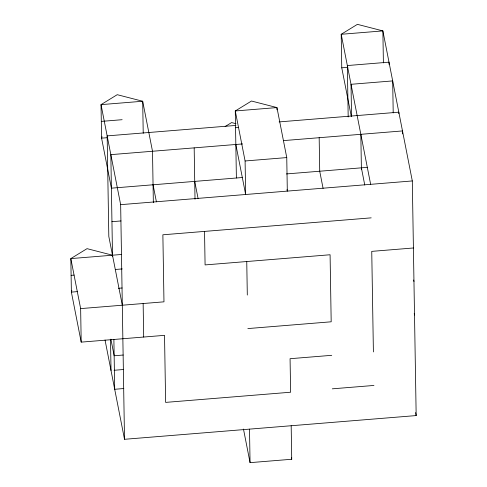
<?xml version="1.0" encoding="UTF-8"?>
<svg xmlns="http://www.w3.org/2000/svg" width="487" height="487" viewBox="0 0 487 487"><rect width="100%" height="100%" fill="white"/><g stroke="black" fill="none" stroke-linecap="round" stroke-linejoin="round"><path stroke-width="0.73" d="M102.093 136.731L101.582 138.156L111.389 188.171L242.447 177.512M71.893 290.69L71.382 292.115L81.195 342.13L164.527 335.348L165.629 402.39L290.623 392.224L290.069 358.706L331.738 355.315M225.134 126.547L231.617 122.572L235.982 123.692M105.034 340.011L124.514 439.298L416.172 415.575L412.306 180.945L382.873 30.9L357.409 24.35L341.204 34.291L341.758 67.809L347.815 67.316M101.302 121.397L122.134 119.699M235.945 125.421L107.158 135.891L108.814 236.451L122.31 305.221M279.124 121.908L398.816 112.174L398.841 113.666M107.639 137.663L101.582 138.156L101.028 104.638L117.227 94.691L142.691 101.247L152.504 151.262L153.35 202.659M235.562 127.722L238.533 127.484M242.654 143.927L110.841 154.647L112.521 256.698M283.562 140.603L402.493 130.93M286.758 157.587L276.951 107.578L251.487 101.022L235.282 110.963L245.095 160.978L286.758 157.587L287.312 191.111L287.02 189.613M286.386 173.938L367.442 167.345M143.221 133.274L142.691 101.247L101.028 104.638L120.654 204.662L412.306 180.945M111.943 221.688L121.032 220.946M371.191 217.853L162.871 234.795L163.973 301.83L80.641 308.606L70.828 258.597L87.033 248.656L112.497 255.206M121.586 254.47L70.828 258.597L71.382 292.115L77.445 291.622M115.425 269.475L122.243 268.921M71.108 275.356L74.085 275.112M413.408 247.98L371.745 251.371L373.401 351.924M118.347 288.292L122.14 287.987M247.853 328.573L331.184 321.797L330.083 254.756L205.088 264.922L204.534 231.404M123.241 355.023L114.153 355.766L110.896 339.171M114.055 370.284L123.144 369.542M123.795 388.541L114.701 389.283L113.879 339.378M332.286 388.833L373.955 385.448M243.47 429.059L250.062 462.65L291.725 459.259L291.177 425.741M413.67 280.007L413.962 281.498M414.224 313.525L414.516 315.022M415.581 412.592L416.172 415.575M370.644 184.33L341.204 34.291L382.873 30.9L383.397 62.933M341.758 67.809L351.285 116.381M361.384 167.838L364.751 185.005M323.088 188.396L319.716 171.223L319.168 137.705M235.836 144.481L245.649 194.496L245.095 160.978M291.433 457.768L291.725 459.259M194.721 181.389L198.069 198.453M153.058 184.78L156.406 201.837M402.506 131.673L402.542 133.907M393.21 112.947L392.68 80.915L351.017 84.306L351.547 116.332M389.04 64.394L389.003 62.159L347.341 65.55L348.187 116.947M360.83 134.321L361.409 169.324M276.987 109.812L276.951 107.578L235.282 110.963L236.39 178.005M246.751 261.537L247.305 295.055M249.508 429.132L250.062 462.65M194.173 147.871L195.013 199.268M143.141 303.523L143.689 337.047M120.654 204.662L124.514 439.298M110.519 339.987L111.024 370.528M80.641 308.606L81.195 342.13"/></g></svg>
